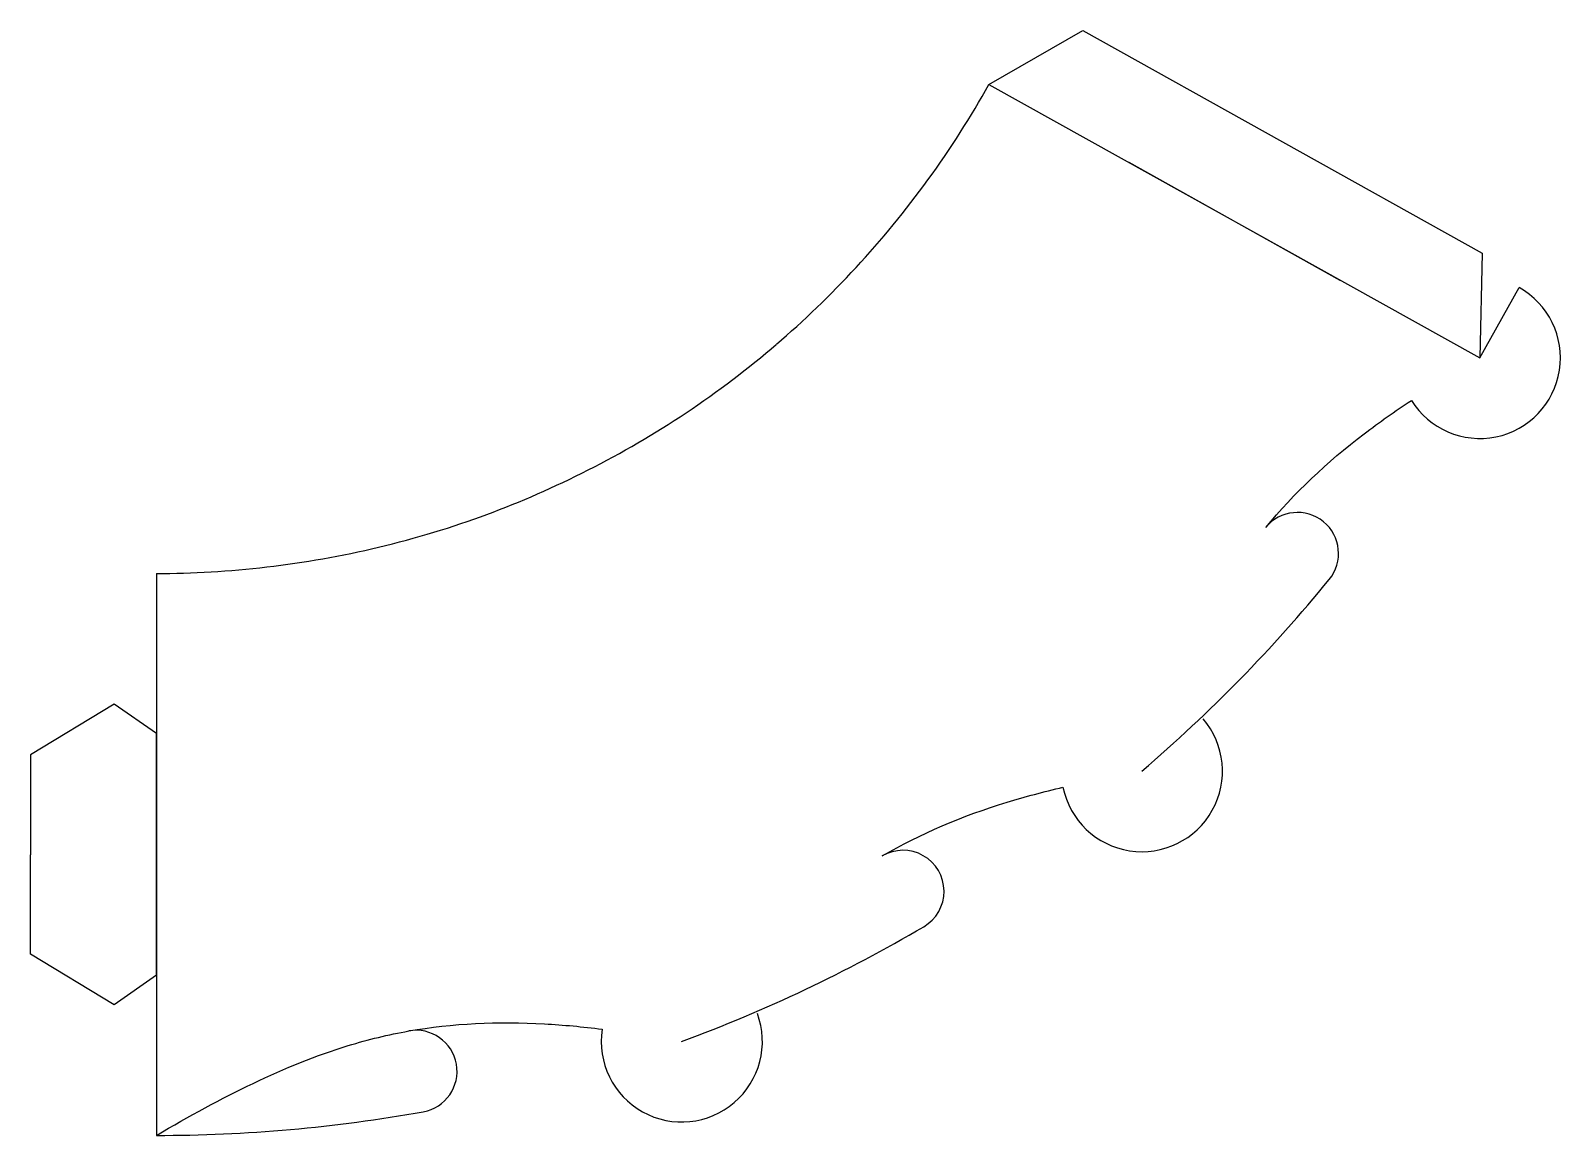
# Model space of a CAD drawing. Header units: millimetres. Extents: x -7.8 to 87.1, y 2.9 to 71.4.
import ezdxf

# ---------------------------------------------------------------- set-up
doc = ezdxf.new("R2010")
doc.units = ezdxf.units.MM
doc.layers.get('0').update_dxf_attribs({"linetype": 'CONTINUOUS'})

msp = doc.modelspace()

# ---------------------------------------------------------------- linework, layer by layer
for p, q in [((51.66, 68.088), (57.487, 71.428)), ((57.487, 71.428), (82.265, 57.624)), ((51.66, 68.088), (82.125, 51.115)), ((60.344, 63.258), (73.441, 55.945)), ((82.265, 57.624), (82.125, 51.115)), ((82.125, 51.115), (84.558, 55.483)), ((0, 37.733), (0, 2.859)), ((-2.628, 29.618), (-7.806, 26.475)), ((0, 27.796), (-2.628, 29.618)), ((0, 27.796), (0, 12.796)), ((0, 12.796), (0, 27.796)), ((-7.806, 26.475), (-7.806, 20.274)), ((-7.806, 14.117), (-7.806, 20.274)), ((-2.628, 10.973), (-7.806, 14.117)), ((0, 12.796), (-2.628, 10.973))]:
    msp.add_line(p, q)
for centre, radius, start, end in [((82.125, 51.115), 5, -148.17049, 60.87671), ((70.81, 38.975), 2.546, -39.26941, 140.73059), ((0, 96.869), 94.01, 310.58447, 320.73059), ((61.154, 25.468), 5, -168.46789, 40.57931), ((46.33, 18.006), 2.546, -59.56681, 120.43319), ((0, 96.869), 94.01, 290.28707, 300.43319), ((32.604, 8.693), 5, -188.75496, 20.29224), ((16.112, 6.835), 2.546, -79.85388, 100.14612), ((16.112, 6.835), 2.546, -79.85388, 100.14612), ((0, 96.869), 94.01, 270, 280.14612), ((0, 96.869), 94.01, 270, 280.14612)]:
    msp.add_arc(centre, radius, start, end)
for points, knots in [([(38.472, 51.958), (41.853, 54.854), (45.134, 58.374), (47.879, 62.16), (49.284, 64.099), (50.55, 66.096), (51.66, 68.088)], [0, 0, 0, 0, 0.661318, 0.661318, 0.661318, 1, 1, 1, 1]), ([(20.504, 41.401), (24.68, 42.945), (28.978, 45.108), (32.865, 47.707), (34.856, 49.038), (36.736, 50.472), (38.468, 51.955)], [0, 0, 0, 0, 0.661318, 0.661318, 0.661318, 1, 1, 1, 1]), ([(68.839, 40.586), (70.598, 42.72), (72.625, 44.633), (74.947, 46.402), (75.88, 47.113), (76.86, 47.802), (77.877, 48.478)], [0, 0, 0, 0, 0.4880837, 0.4880837, 0.4880837, 0.6843092, 0.6843092, 0.6843092, 0.6843092]), ([(0, 37.733), (4.452, 37.733), (9.233, 38.271), (13.781, 39.361), (16.11, 39.919), (18.37, 40.612), (20.509, 41.403)], [0, 0, 0, 0, 0.661318, 0.661318, 0.661318, 1, 1, 1, 1]), ([(45.04, 20.201), (47.43, 21.592), (49.995, 22.684), (52.786, 23.537), (53.908, 23.88), (55.066, 24.187), (56.255, 24.468)], [0, 0, 0, 0, 0.4880837, 0.4880837, 0.4880837, 0.6843092, 0.6843092, 0.6843092, 0.6843092]), ([(15.664, 9.341), (18.388, 9.817), (21.172, 9.951), (24.086, 9.784), (25.257, 9.717), (26.45, 9.603), (27.662, 9.454)], [0, 0, 0, 0, 0.4880837, 0.4880837, 0.4880837, 0.6843092, 0.6843092, 0.6843092, 0.6843092]), ([(0, 2.859), (4.065, 5.243), (7.961, 7.234), (11.902, 8.432), (13.148, 8.811), (14.4, 9.11), (15.664, 9.341)], [-0.9448146, -0.9448146, -0.9448146, -0.9448146, -0.2269071, -0.2269071, -0.2269071, 0, 0, 0, 0])]:
    msp.add_open_spline(points, degree=3, knots=knots)

doc.saveas('drawing.dxf')
